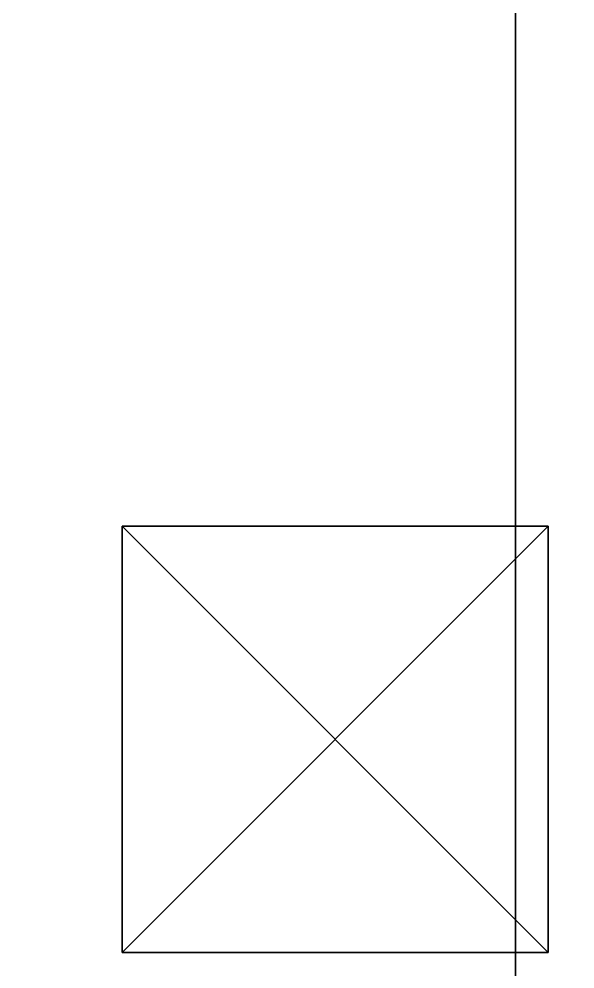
# Model space of a CAD drawing. Extents: x -100 to 4856, y -100 to 4830.
# Drawn here: x 1807.01 to 1826.6, y 296.41 to 329.86 of the extents above; entities that cross this region are included whole.
import ezdxf

# ---------------------------------------------------------------- set-up
doc = ezdxf.new("R2010")
doc.units = 0
for name, color, linetype in [('LAYER0', 7, 'CONTINUOUS'), ('LAYER1111', 253, 'CONTINUOUS'), ('LAYER1112', 253, 'CONTINUOUS'), ('LAYER1209', 7, 'CONTINUOUS'), ('LAYER835', 7, 'CONTINUOUS'), ('LAYER841', 7, 'CONTINUOUS'), ('LAYER844', 7, 'CONTINUOUS'), ('LAYER851', 7, 'CONTINUOUS')]:
    doc.layers.add(name, color=color, linetype=linetype)

msp = doc.modelspace()

# ---------------------------------------------------------------- linework, layer by layer
at = {"layer": 'LAYER0', "invisible_edges": 1}
for points in [[(4856, 4830, -5), (-100, -100, -5), (-100, 4830, -5), (4856, 4830, -5)], [(-100, -100, -5), (4856, 4830, -5), (4856, -100, -5), (-100, -100, -5)], [(4856, -100), (-100, 4830), (-100, -100), (4856, -100)], [(-100, 4830), (4856, -100), (4856, 4830), (-100, 4830)]]:
    msp.add_3dface(points, dxfattribs=at)
at = {"layer": 'LAYER1111'}
for points in [[(1810.65, 297, 1865), (1810.65, 297, 1880), (1810.65, 312, 1865), (1810.65, 297, 1865)], [(1810.65, 312, 1865), (1810.65, 297, 1880), (1810.65, 312, 1880), (1810.65, 312, 1865)], [(1810.65, 312, 1865), (1810.65, 312, 1880), (1825.65, 312, 1865), (1810.65, 312, 1865)], [(1825.65, 312, 1865), (1810.65, 312, 1880), (1825.65, 312, 1880), (1825.65, 312, 1865)], [(1810.65, 312, 1865), (1825.65, 312, 1865), (1810.65, 297, 1865), (1810.65, 312, 1865)], [(1810.65, 297, 1865), (1825.65, 312, 1865), (1825.65, 297, 1865), (1810.65, 297, 1865)], [(1810.65, 297, 1880), (1825.65, 297, 1880), (1810.65, 312, 1880), (1810.65, 297, 1880)], [(1810.65, 312, 1880), (1825.65, 297, 1880), (1825.65, 312, 1880), (1810.65, 312, 1880)], [(1825.65, 312, 1865), (1825.65, 312, 1880), (1825.65, 297, 1865), (1825.65, 312, 1865)], [(1825.65, 297, 1865), (1825.65, 312, 1880), (1825.65, 297, 1880), (1825.65, 297, 1865)], [(1810.65, 297, 1865), (1825.65, 297, 1865), (1810.65, 297, 1880), (1810.65, 297, 1865)], [(1810.65, 297, 1880), (1825.65, 297, 1865), (1825.65, 297, 1880), (1810.65, 297, 1880)]]:
    msp.add_3dface(points, dxfattribs=at)
at = {"layer": 'LAYER1112'}
for points in [[(1810.65, 297, 1865), (1810.65, 297, 1880), (1810.65, 312, 1865), (1810.65, 297, 1865)], [(1810.65, 312, 1865), (1810.65, 297, 1880), (1810.65, 312, 1880), (1810.65, 312, 1865)], [(1810.65, 312, 1865), (1810.65, 312, 1880), (1825.65, 312, 1865), (1810.65, 312, 1865)], [(1825.65, 312, 1865), (1810.65, 312, 1880), (1825.65, 312, 1880), (1825.65, 312, 1865)], [(1810.65, 312, 1865), (1825.65, 312, 1865), (1810.65, 297, 1865), (1810.65, 312, 1865)], [(1810.65, 297, 1865), (1825.65, 312, 1865), (1825.65, 297, 1865), (1810.65, 297, 1865)], [(1810.65, 297, 1880), (1825.65, 297, 1880), (1810.65, 312, 1880), (1810.65, 297, 1880)], [(1810.65, 312, 1880), (1825.65, 297, 1880), (1825.65, 312, 1880), (1810.65, 312, 1880)], [(1825.65, 312, 1865), (1825.65, 312, 1880), (1825.65, 297, 1865), (1825.65, 312, 1865)], [(1825.65, 297, 1865), (1825.65, 312, 1880), (1825.65, 297, 1880), (1825.65, 297, 1865)], [(1810.65, 297, 1865), (1825.65, 297, 1865), (1810.65, 297, 1880), (1810.65, 297, 1865)], [(1810.65, 297, 1880), (1825.65, 297, 1865), (1825.65, 297, 1880), (1810.65, 297, 1880)]]:
    msp.add_3dface(points, dxfattribs=at)
at = {"layer": 'LAYER1209', "invisible_edges": 1}
for points in [[(1824.5, 44.6, 1984), (1040.5, 520, 1984), (1040.5, 44.6, 1984), (1824.5, 44.6, 1984)], [(1040.5, 520, 1984), (1824.5, 44.6, 1984), (1824.5, 520, 1984), (1040.5, 520, 1984)], [(1824.5, 520, 1966), (1040.5, 44.6, 1966), (1040.5, 520, 1966), (1824.5, 520, 1966)], [(1040.5, 44.6, 1966), (1824.5, 520, 1966), (1824.5, 44.6, 1966), (1040.5, 44.6, 1966)], [(1824.5, 44.6, 1984), (1824.5, 520, 1966), (1824.5, 520, 1984), (1824.5, 44.6, 1984)], [(1824.5, 520, 1966), (1824.5, 44.6, 1984), (1824.5, 44.6, 1966), (1824.5, 520, 1966)]]:
    msp.add_3dface(points, dxfattribs=at)
at = {"layer": 'LAYER835', "invisible_edges": 1}
for points in [[(1824.5, 44.6, 866), (1040.5, 520, 866), (1040.5, 44.6, 866), (1824.5, 44.6, 866)], [(1040.5, 520, 866), (1824.5, 44.6, 866), (1824.5, 520, 866), (1040.5, 520, 866)], [(1824.5, 520, 848), (1040.5, 44.6, 848), (1040.5, 520, 848), (1824.5, 520, 848)], [(1040.5, 44.6, 848), (1824.5, 520, 848), (1824.5, 44.6, 848), (1040.5, 44.6, 848)], [(1824.5, 44.6, 866), (1824.5, 520, 848), (1824.5, 520, 866), (1824.5, 44.6, 866)], [(1824.5, 520, 848), (1824.5, 44.6, 866), (1824.5, 44.6, 848), (1824.5, 520, 848)]]:
    msp.add_3dface(points, dxfattribs=at)
at = {"layer": 'LAYER841', "invisible_edges": 1}
for points in [[(1824.5, 20, 2540), (1824.5, 580), (1824.5, 20), (1824.5, 20, 2540)], [(1824.5, 580), (1824.5, 20, 2540), (1824.5, 580, 2540), (1824.5, 580)], [(1842.5, 20), (1824.5, 580), (1842.5, 580), (1842.5, 20)], [(1824.5, 580), (1842.5, 20), (1824.5, 20), (1824.5, 580)], [(1824.5, 20, 2540), (1842.5, 580, 2540), (1824.5, 580, 2540), (1824.5, 20, 2540)], [(1842.5, 580, 2540), (1824.5, 20, 2540), (1842.5, 20, 2540), (1842.5, 580, 2540)]]:
    msp.add_3dface(points, dxfattribs=at)
at = {"layer": 'LAYER844', "invisible_edges": 1}
for points in [[(1040.5, 20, 80), (1824.5, 580, 80), (1824.5, 20, 80), (1040.5, 20, 80)], [(1824.5, 580, 80), (1040.5, 20, 80), (1040.5, 580, 80), (1824.5, 580, 80)], [(1040.5, 580, 98), (1824.5, 20, 98), (1824.5, 580, 98), (1040.5, 580, 98)], [(1824.5, 20, 98), (1040.5, 580, 98), (1040.5, 20, 98), (1824.5, 20, 98)], [(1824.5, 20, 98), (1824.5, 580, 80), (1824.5, 580, 98), (1824.5, 20, 98)], [(1824.5, 580, 80), (1824.5, 20, 98), (1824.5, 20, 80), (1824.5, 580, 80)]]:
    msp.add_3dface(points, dxfattribs=at)
at = {"layer": 'LAYER851', "invisible_edges": 1}
for points in [[(1824.5, 20, 2539), (1040.5, 580, 2539), (1040.5, 20, 2539), (1824.5, 20, 2539)], [(1040.5, 580, 2539), (1824.5, 20, 2539), (1824.5, 580, 2539), (1040.5, 580, 2539)], [(1824.5, 580, 2521), (1040.5, 20, 2521), (1040.5, 580, 2521), (1824.5, 580, 2521)], [(1040.5, 20, 2521), (1824.5, 580, 2521), (1824.5, 20, 2521), (1040.5, 20, 2521)], [(1824.5, 20, 2539), (1824.5, 580, 2521), (1824.5, 580, 2539), (1824.5, 20, 2539)], [(1824.5, 580, 2521), (1824.5, 20, 2539), (1824.5, 20, 2521), (1824.5, 580, 2521)]]:
    msp.add_3dface(points, dxfattribs=at)

doc.saveas('drawing.dxf')
